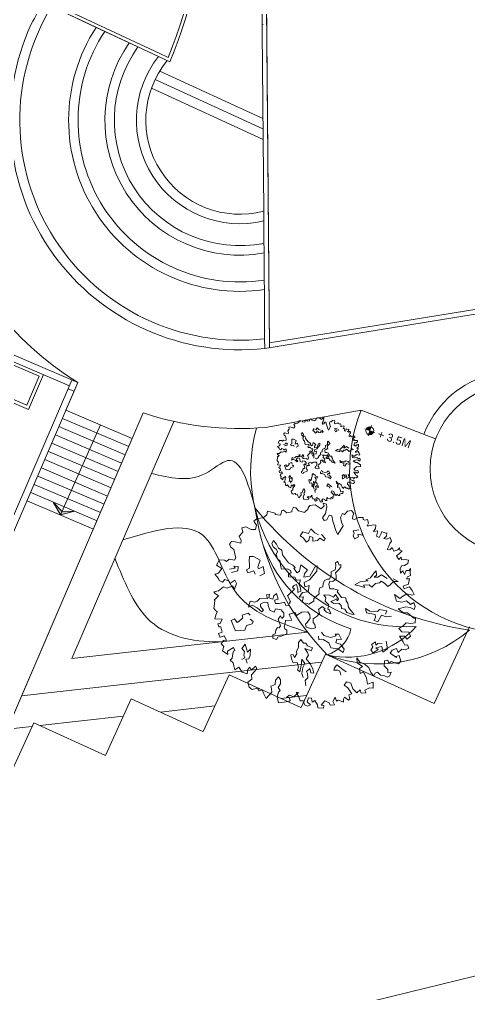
# Model space of a CAD drawing. Header units: metres. Extents: x -48 to 2360, y -1392 to 453.
# Drawn here: x 727.31 to 741.59, y -1335.71 to -1304.75 of the extents above; entities that cross this region are included whole.
import ezdxf
from ezdxf.enums import TextEntityAlignment as Align

# ---------------------------------------------------------------- set-up
doc = ezdxf.new("R2010")
doc.units = ezdxf.units.M
doc.layers.get('0').update_dxf_attribs({"color": 200})
for name, color, linetype, lineweight in [('corte3', 215, 'Continuous', 5), ('ESTRUC', 9, 'Continuous', 18), ('MUROS', 31, 'Continuous', 9), ('TODO', 210, 'Continuous', 5)]:
    doc.layers.add(name, color=color, linetype=linetype, lineweight=lineweight)
for name, color, linetype, lineweight, transparency in [('JARDINERAS', 93, 'Continuous', 5, 0.4), ('MUEBLES', 223, 'Continuous', 5, 0.3), ('SUELO', 231, 'Continuous', 5, 0.2)]:
    doc.layers.add(name, color=color, linetype=linetype, lineweight=lineweight, transparency=transparency)
doc.layers.add('Vegetación-h', color=7, linetype='Continuous', lineweight=5, true_color=0x5f7f00, transparency=0.5)
doc.layers.get('ESTRUC').off()
doc.styles.get("Standard").update_dxf_attribs({"font": 'arial.ttf'})

# ---------------------------------------------------------------- blocks, each defined once
blk = doc.blocks.new('arb29')
at = {"layer": 'Vegetación-h', "linetype": 'Continuous'}
for points in [[(1.833, -0.001), (1.929, -0.073), (1.976, -0.118), (2.022, -0.099), (2.061, -0.145), (2.008, -0.196), (1.95, -0.203), (1.91, -0.281), (1.857, -0.222), (1.793, -0.275), (1.774, -0.339), (1.91, -0.373), (1.878, -0.373), (1.942, -0.326), (2.001, -0.411), (1.976, -0.47), (1.905, -0.477), (1.846, -0.47), (1.812, -0.517), (1.78, -0.47), (1.727, -0.504), (1.748, -0.587), (1.833, -0.626), (1.852, -0.679), (1.905, -0.653), (1.897, -0.73), (1.865, -0.764), (1.799, -0.751), (1.74, -0.764), (1.676, -0.73), (1.644, -0.764), (1.636, -0.815), (1.565, -0.778), (1.5, -0.706), (1.402, -0.672), (1.317, -0.666), (1.245, -0.613), (1.277, -0.698), (1.389, -0.725), (1.349, -0.778), (1.389, -0.855), (1.434, -0.81), (1.525, -0.9), (1.578, -0.991), (1.663, -0.927), (1.695, -1.031), (1.631, -1.044), (1.565, -1.11), (1.597, -1.148), (1.525, -1.182), (1.487, -1.135), (1.447, -1.201), (1.357, -1.161), (1.291, -1.071), (1.206, -1.076), (1.192, -1.148), (1.264, -1.169), (1.37, -1.246), (1.323, -1.286), (1.362, -1.345), (1.349, -1.377), (1.264, -1.35), (1.259, -1.39), (1.277, -1.435), (1.232, -1.435), (1.179, -1.435), (1.155, -1.462), (1.109, -1.403), (1.096, -1.488), (1.141, -1.533), (1.07, -1.566), (1.043, -1.533), (0.958, -1.526), (0.919, -1.619), (0.966, -1.611), (0.977, -1.658), (0.881, -1.683), (0.854, -1.637), (0.783, -1.579), (0.75, -1.619), (0.716, -1.56), (0.665, -1.566), (0.665, -1.645), (0.737, -1.677), (0.698, -1.717), (0.639, -1.709), (0.599, -1.651), (0.541, -1.67), (0.495, -1.611), (0.424, -1.552), (0.463, -1.539), (0.41, -1.637), (0.32, -1.637), (0.293, -1.69), (0.339, -1.677), (0.371, -1.722), (0.352, -1.749), (0.189, -1.826), (0.131, -1.741), (0.123, -1.651), (0.144, -1.611), (0.091, -1.573), (0.11, -1.494), (0.085, -1.43), (0.038, -1.39), (0.006, -1.462), (0.025, -1.539), (-0.039, -1.592), (-0.013, -1.632), (0.014, -1.69), (-0.047, -1.826), (-0.111, -1.762), (-0.164, -1.704), (-0.209, -1.741), (-0.255, -1.704), (-0.332, -1.755), (-0.398, -1.736), (-0.451, -1.658), (-0.398, -1.586), (-0.43, -1.515), (-0.398, -1.435), (-0.379, -1.377), (-0.417, -1.345), (-0.462, -1.435), (-0.502, -1.396), (-0.523, -1.443), (-0.51, -1.526), (-0.6, -1.526), (-0.691, -1.462), (-0.744, -1.526), (-0.783, -1.467), (-0.808, -1.416), (-0.874, -1.39), (-0.855, -1.35), (-0.867, -1.265), (-0.874, -1.22), (-0.855, -1.201), (-0.893, -1.156), (-0.972, -1.254), (-0.946, -1.312), (-1.063, -1.278), (-1.063, -1.201), (-1.122, -1.169), (-1.103, -1.097), (-1.057, -1.076), (-1.116, -1.018), (-1.18, -1.063), (-1.188, -1.063), (-1.225, -1.012), (-1.174, -0.967), (-1.225, -0.887), (-1.265, -0.895), (-1.297, -0.855), (-1.259, -0.836), (-1.252, -0.751), (-1.377, -0.783), (-1.377, -0.719), (-1.377, -0.653), (-1.414, -0.64), (-1.454, -0.613), (-1.462, -0.581), (-1.48, -0.477), (-1.499, -0.464), (-1.486, -0.451), (-1.448, -0.379), (-1.52, -0.36), (-1.552, -0.334), (-1.48, -0.294), (-1.414, -0.196), (-1.35, -0.196), (-1.265, -0.124), (-1.22, -0.171), (-1.22, -0.065), (-1.265, -0.014), (-1.331, -0.105), (-1.356, -0.065), (-1.435, -0.065), (-1.462, -0.124), (-1.526, -0.112), (-1.552, -0.086), (-1.637, -0.033), (-1.579, 0.007), (-1.552, 0.103), (-1.664, 0.129), (-1.643, 0.233), (-1.558, 0.26), (-1.513, 0.247), (-1.486, 0.305), (-1.39, 0.318), (-1.377, 0.364), (-1.403, 0.403), (-1.462, 0.494), (-1.526, 0.515), (-1.565, 0.56), (-1.545, 0.613), (-1.486, 0.632), (-1.382, 0.638), (-1.39, 0.691), (-1.448, 0.749), (-1.414, 0.84), (-1.454, 0.906), (-1.395, 0.946), (-1.284, 0.933), (-1.212, 0.957), (-1.225, 1.037), (-1.292, 1.088), (-1.252, 1.154), (-1.154, 1.199), (-1.108, 1.271), (-1.122, 1.337), (-0.978, 1.35), (-0.972, 1.324), (-0.874, 1.343), (-0.874, 1.382), (-0.88, 1.433), (-0.861, 1.447), (-0.855, 1.447), (-0.783, 1.422), (-0.704, 1.467), (-0.712, 1.492), (-0.704, 1.558), (-0.664, 1.558), (-0.6, 1.526), (-0.483, 1.532), (-0.483, 1.552), (-0.451, 1.598), (-0.457, 1.63), (-0.438, 1.683), (-0.353, 1.721), (-0.228, 1.688), (-0.196, 1.76), (-0.228, 1.8), (-0.17, 1.8), (-0.143, 1.755), (-0.13, 1.636), (-0.151, 1.545), (-0.111, 1.513), (-0.071, 1.539), (-0.058, 1.63), (-0.007, 1.636), (0.038, 1.552), (0.157, 1.396), (0.203, 1.356), (0.24, 1.532), (0.189, 1.585), (0.15, 1.656), (0.157, 1.734), (0.195, 1.728)], [(0.195, 1.728), (0.227, 1.806), (0.293, 1.838), (0.346, 1.8), (0.346, 1.755), (0.359, 1.702), (0.392, 1.702), (0.45, 1.76), (0.528, 1.787), (0.541, 1.755), (0.573, 1.755), (0.613, 1.779), (0.652, 1.728), (0.645, 1.675), (0.671, 1.683), (0.743, 1.728), (0.788, 1.734), (0.801, 1.675), (0.783, 1.611), (0.854, 1.649), (0.86, 1.552), (0.913, 1.545), (0.926, 1.611), (0.926, 1.662), (0.998, 1.656), (1.017, 1.67), (1.03, 1.611), (0.998, 1.558), (1.049, 1.558), (1.102, 1.611), (1.141, 1.558), (1.128, 1.505), (1.128, 1.454), (1.121, 1.388), (1.168, 1.401), (1.192, 1.454), (1.24, 1.401), (1.298, 1.447), (1.317, 1.492), (1.336, 1.454), (1.381, 1.454), (1.349, 1.396), (1.317, 1.337), (1.376, 1.29), (1.402, 1.343), (1.421, 1.297), (1.48, 1.324), (1.538, 1.337), (1.551, 1.278), (1.506, 1.225), (1.453, 1.199), (1.453, 1.14), (1.48, 1.069), (1.506, 1.122), (1.559, 1.069), (1.559, 1.148), (1.61, 1.167), (1.623, 1.207), (1.644, 1.135), (1.663, 1.088), (1.623, 1.05), (1.617, 1.01), (1.668, 1.029), (1.676, 0.965), (1.676, 0.925), (1.636, 0.899), (1.604, 0.866), (1.636, 0.827), (1.676, 0.866), (1.716, 0.893), (1.78, 0.848), (1.838, 0.789), (1.812, 0.768), (1.708, 0.755), (1.655, 0.696), (1.617, 0.638), (1.506, 0.677), (1.578, 0.574), (1.676, 0.592), (1.748, 0.638), (1.833, 0.6), (1.878, 0.651), (1.923, 0.592), (1.923, 0.534), (1.846, 0.547), (1.767, 0.534), (1.65, 0.456), (1.767, 0.417), (1.833, 0.443), (1.969, 0.39), (2.001, 0.398), (2.022, 0.318), (1.95, 0.281), (1.865, 0.267), (1.838, 0.196), (1.78, 0.129), (1.846, 0.09), (1.969, 0.124), (2.022, 0.065), (1.982, -0.001), (1.918, 0.031), (1.833, -0.001)], [(0.528, 1.559), (0.437, 1.507), (0.469, 1.475), (0.469, 1.422), (0.508, 1.382), (0.561, 1.435), (0.535, 1.475), (0.619, 1.487), (0.6, 1.52)], [(-0.124, 1.233), (-0.195, 1.246), (-0.286, 1.291), (-0.3, 1.2), (-0.404, 1.194), (-0.424, 1.115), (-0.365, 1.096), (-0.281, 1.044), (-0.254, 1.089), (-0.261, 1.161), (-0.202, 1.155), (-0.182, 1.096), (-0.104, 1.135), (-0.078, 1.187), (0.007, 1.167), (0.013, 1.214), (-0.072, 1.259)], [(0.059, 0.013), (0.118, 0.013), (0.189, 0.091), (0.17, 0.137), (0.202, 0.189), (0.235, 0.248), (0.215, 0.28), (0.209, 0.352), (0.254, 0.384), (0.241, 0.436), (0.248, 0.502), (0.287, 0.541), (0.32, 0.554), (0.326, 0.626), (0.306, 0.685), (0.365, 0.744), (0.352, 0.815), (0.326, 0.861), (0.352, 0.894), (0.372, 0.887), (0.404, 0.848), (0.424, 0.867), (0.444, 0.822), (0.424, 0.769), (0.385, 0.697), (0.411, 0.652), (0.431, 0.6), (0.392, 0.535), (0.34, 0.522), (0.34, 0.463), (0.385, 0.391), (0.451, 0.418), (0.535, 0.418), (0.528, 0.384), (0.574, 0.359), (0.633, 0.313), (0.705, 0.332), (0.73, 0.286), (0.769, 0.254), (0.809, 0.189), (0.946, 0.104), (0.9, 0.091), (0.809, 0.091), (0.757, 0.137), (0.698, 0.13), (0.672, 0.175), (0.619, 0.202), (0.535, 0.17), (0.476, 0.182), (0.515, 0.215), (0.555, 0.261), (0.58, 0.234), (0.594, 0.268), (0.515, 0.332), (0.496, 0.274), (0.417, 0.286), (0.32, 0.254), (0.372, 0.215), (0.378, 0.157), (0.463, 0.118), (0.469, 0.046), (0.503, 0.032), (0.548, -0.02), (0.463, -0.02), (0.404, 0.007), (0.424, 0.026), (0.359, 0.052), (0.313, -0.02), (0.352, -0.079), (0.333, -0.144), (0.281, -0.209), (0.3, -0.274), (0.34, -0.294), (0.372, -0.346), (0.313, -0.385), (0.209, -0.392), (0.183, -0.346), (0.202, -0.306), (0.222, -0.215), (0.202, -0.163), (0.15, -0.124), (0.052, -0.163), (0.027, -0.19), (-0.02, -0.249), (-0.059, -0.209), (-0.15, -0.274), (-0.118, -0.313), (-0.072, -0.359), (-0.176, -0.399), (-0.163, -0.451), (-0.163, -0.515), (-0.137, -0.542), (-0.098, -0.555), (-0.078, -0.62), (-0.143, -0.678), (-0.209, -0.724), (-0.215, -0.771), (-0.286, -0.771), (-0.306, -0.718), (-0.274, -0.685), (-0.281, -0.62), (-0.267, -0.567), (-0.241, -0.562), (-0.229, -0.522), (-0.261, -0.476), (-0.306, -0.418), (-0.286, -0.353), (-0.248, -0.385), (-0.229, -0.346), (-0.248, -0.288), (-0.313, -0.249), (-0.411, -0.261), (-0.417, -0.326), (-0.502, -0.32), (-0.554, -0.249), (-0.58, -0.202), (-0.646, -0.215), (-0.691, -0.268), (-0.678, -0.313), (-0.606, -0.353), (-0.626, -0.392), (-0.73, -0.353), (-0.828, -0.34), (-0.88, -0.392), (-0.887, -0.281), (-0.808, -0.274), (-0.763, -0.242), (-0.737, -0.177), (-0.606, -0.138), (-0.646, -0.079), (-0.599, -0.052), (-0.587, -0.118), (-0.515, -0.118), (-0.515, -0.052), (-0.483, 0), (-0.424, -0.085), (-0.483, -0.124), (-0.443, -0.17), (-0.385, -0.15), (-0.3, -0.098), (-0.261, -0.144), (-0.215, -0.124), (-0.209, -0.085), (-0.202, -0.052), (-0.286, 0.026), (-0.261, 0.078), (-0.209, 0.182), (-0.254, 0.195), (-0.241, 0.241), (-0.202, 0.268), (-0.156, 0.202), (-0.13, 0.143), (-0.091, 0.182), (-0.111, 0.234), (-0.156, 0.286), (-0.163, 0.372), (-0.229, 0.345), (-0.274, 0.384), (-0.378, 0.352), (-0.397, 0.391), (-0.365, 0.443), (-0.385, 0.47), (-0.443, 0.483), (-0.542, 0.443), (-0.58, 0.495), (-0.613, 0.567), (-0.672, 0.593), (-0.717, 0.658), (-0.717, 0.717), (-0.75, 0.75), (-0.815, 0.769), (-0.855, 0.815), (-0.848, 0.874), (-0.776, 0.835), (-0.717, 0.776), (-0.652, 0.763), (-0.613, 0.685), (-0.463, 0.587), (-0.378, 0.574), (-0.326, 0.547), (-0.339, 0.522), (-0.261, 0.47), (-0.229, 0.515), (-0.241, 0.626), (-0.104, 0.581), (-0.13, 0.495), (-0.118, 0.436), (-0.026, 0.489), (0.007, 0.672), (0.039, 0.704), (0.065, 0.613), (-0.007, 0.424), (-0.084, 0.352), (-0.046, 0.28), (0.02, 0.326), (0.039, 0.215), (-0.052, 0.17), (-0.084, 0.071), (-0.013, 0.104), (-0.007, 0.039), (0, 0)], [(1.291, 0.901), (1.174, 0.933), (1.122, 0.867), (1.063, 0.848), (1.089, 0.894), (1.057, 0.965), (1.037, 0.919), (1.004, 0.815), (0.939, 0.756), (0.985, 0.75), (0.855, 0.685), (0.782, 0.606), (0.861, 0.613), (0.966, 0.62), (0.932, 0.652), (1.024, 0.692), (1.082, 0.665), (1.122, 0.75), (1.187, 0.783), (1.206, 0.822), (1.272, 0.808), (1.35, 0.769), (1.376, 0.815), (1.415, 0.887), (1.494, 0.913), (1.39, 0.933)], [(-0.87, 0.204), (-0.804, 0.27), (-0.87, 0.379), (-0.935, 0.314), (-0.956, 0.336), (-0.956, 0.467), (-1.089, 0.488), (-1.154, 0.467), (-1.132, 0.379), (-1.11, 0.336), (-1.089, 0.27), (-1.132, 0.226), (-1.089, 0.183), (-1.001, 0.248), (-0.956, 0.204)], [(1.472, 0.291), (1.472, 0.357), (1.341, 0.336), (1.319, 0.291), (1.188, 0.248), (1.1, 0.27), (1.144, 0.204), (1.297, 0.226), (1.319, 0.183), (1.319, 0.117), (1.384, 0.117), (1.407, 0.248), (1.494, 0.248), (1.582, 0.291)], [(-1.422, 0.137), (-1.331, 0.189), (-1.363, 0.215), (-1.291, 0.234), (-1.272, 0.157), (-1.363, 0.091)], [(1.585, -0.229), (1.513, -0.249), (1.487, -0.288), (1.461, -0.235), (1.408, -0.301), (1.447, -0.333), (1.435, -0.399), (1.487, -0.431), (1.553, -0.346), (1.501, -0.333), (1.598, -0.274), (1.644, -0.365), (1.709, -0.281), (1.637, -0.163)], [(0.496, -0.385), (0.555, -0.431), (0.685, -0.424), (0.764, -0.365), (0.737, -0.34), (0.802, -0.32), (0.874, -0.392), (0.796, -0.418), (0.802, -0.483), (0.887, -0.476), (0.978, -0.542), (0.978, -0.601), (0.868, -0.574), (0.744, -0.594), (0.685, -0.522), (0.567, -0.503), (0.496, -0.529), (0.469, -0.47)], [(-0.804, -0.519), (-0.848, -0.496), (-0.935, -0.562), (-0.913, -0.605), (-0.956, -0.693), (-0.979, -0.715), (-1.044, -0.671), (-1.089, -0.715), (-0.956, -0.869), (-0.804, -0.803), (-0.804, -0.715), (-0.717, -0.65), (-0.717, -0.605), (-0.782, -0.584)], [(0.548, -1.384), (0.508, -1.298), (0.535, -1.234), (0.503, -1.168), (0.476, -1.136), (0.515, -1.064), (0.555, -1.136), (0.607, -1.123), (0.567, -1.064), (0.503, -0.992), (0.398, -0.927), (0.411, -0.848), (0.378, -0.809), (0.313, -0.757), (0.431, -0.764), (0.437, -0.705), (0.34, -0.698), (0.3, -0.66), (0.261, -0.678), (0.195, -0.633), (0.17, -0.698), (0.202, -0.776), (0.189, -0.855), (0.209, -0.894), (0.195, -0.973), (0.15, -0.927), (0.111, -0.946), (0.15, -1.012), (0.202, -1.07), (0.267, -1.037), (0.313, -1.109), (0.313, -1.161), (0.365, -1.181), (0.352, -1.064), (0.326, -0.953), (0.398, -1.012), (0.392, -1.089), (0.411, -1.2), (0.456, -1.259)], [(1.144, -0.912), (1.078, -0.89), (0.947, -0.846), (0.926, -0.912), (0.926, -0.956), (0.991, -0.934), (1.034, -0.934), (1.078, -1)], [(-0.685, -1.311), (-0.646, -1.266), (-0.678, -1.227), (-0.685, -1.161), (-0.744, -1.129), (-0.717, -1.037), (-0.665, -1.103), (-0.633, -1.155), (-0.599, -1.089), (-0.567, -1.188), (-0.567, -1.259), (-0.619, -1.286), (-0.574, -1.345)]]:
    blk.add_lwpolyline(points, dxfattribs=at)
blk = doc.blocks.new('S-Nivel Planta')
at = {"ltscale": 0.5}
h = blk.add_hatch(color=256, dxfattribs=at)
h.paths.add_polyline_path([(-0.06, 0), (0, 0), (0, 0.06, 0.414214)])
h.paths.add_polyline_path([(0, -0.06, 0.414214), (0.06, 0), (0, 0)])
for p, q in [((0.08, 0), (-0.08, 0)), ((0, 0.08), (0, -0.08))]:
    blk.add_line(p, q, dxfattribs=at)
blk.add_circle((0, 0), 0.06, dxfattribs=at)
blk.add_attdef('NIVEL_PLANTA', text='', height=0.12).set_placement((0.13, 0), align=Align.MIDDLE_LEFT)

msp = doc.modelspace()

# ---------------------------------------------------------------- hatches: boundary and pattern name
at = {"layer": 'corte3', "ltscale": 7, "transparency": 33554585}
h = msp.add_hatch(color=256, dxfattribs=at)
h.dxf.hatch_style = 1
h.paths.add_polyline_path([(728.611, -1320.482), (728.376, -1320.073), (728.661, -1320.37)])
h.paths.add_polyline_path([(728.611, -1320.482), (728.661, -1320.37), (729.068, -1320.368)])

# ---------------------------------------------------------------- linework, layer by layer
for points in [[(728.611, -1320.482), (729.883, -1317.624), (729.883, -1317.624)], [(728.611, -1320.482), (728.376, -1320.073)], [(728.376, -1320.073), (728.661, -1320.37)], [(728.611, -1320.482), (729.068, -1320.368)], [(729.068, -1320.368), (728.661, -1320.37)]]:
    msp.add_lwpolyline(points, dxfattribs=at)
at = {"layer": 'JARDINERAS', "ltscale": 0.05, "transparency": 33554585}
for p, q in [((736.892, -1325.16), (727.373, -1326.233)), ((730.603, -1326.875), (727.961, -1327.173))]:
    msp.add_line(p, q, dxfattribs=at)
at = {"layer": 'JARDINERAS', "ltscale": 0.05, "transparency": 33554585, "flags": 128}
for points in [[(734.836, -1317.723, 0.51811), (739.893, -1324.03, -0.272076), (737.073, -1324.927, -0.159668)], [(735.039, -1321.446, 0.233101), (737.829, -1324.103, -0.272076), (737.073, -1324.927, -0.122589)]]:
    msp.add_lwpolyline(points, format="xyb", dxfattribs=at)
at = {"layer": 'JARDINERAS', "ltscale": 0.05, "transparency": 33554585}
for centre, radius, start, end in [((743.214, -1313.38), 10.883, 219.2207, 261.3929), ((743.089, -1319.08), 8.389, 188.092, 224.1824)]:
    msp.add_arc(centre, radius, start, end, dxfattribs=at)
for points in [[(734.783, -1320.261), (733.916, -1318.759), (733.214, -1319.165), (731.496, -1319.165)], [(736.445, -1324.204), (734.119, -1322.862), (733.113, -1321.118), (730.588, -1321.278)]]:
    msp.add_spline(points, degree=3, dxfattribs=at)
msp.add_open_spline([(733.678, -1324.516), (732.74, -1324.517), (731.264, -1324.184), (730.625, -1322.578), (730.339, -1321.86)], degree=3, knots=[2.431492, 2.431492, 2.431492, 2.431492, 5.100481, 7.259658, 7.259658, 7.259658, 7.259658], dxfattribs=at)
at = {"layer": 'MUEBLES', "transparency": 33554585}
msp.add_lwpolyline([(722.556, -1313.659), (722.082, -1314.761), (727.595, -1317.129), (728.069, -1316.026)], dxfattribs=at)
msp.add_lwpolyline([(722.608, -1313.79), (722.213, -1314.709), (727.543, -1316.997), (727.937, -1316.078)], close=True, dxfattribs=at)
at = {"layer": 'MUROS', "transparency": 33554687}
for points in [[(725.565, -1286.632, -0.375049), (732.079, -1306.092), (731.718, -1305.923), (728.046, -1304.2, 0.381591), (723.997, -1290.281), (725.565, -1286.632)], [(746.829, -1313.276), (735.098, -1315.195, -0.583991), (727.691, -1304.879, 0.017602), (728.046, -1304.2)], [(735.082, -1313.326, -0.643906), (729.741, -1304.996)], [(735.079, -1313.023, -0.649545), (730.015, -1305.124)]]:
    msp.add_lwpolyline(points, format="xyb", dxfattribs=at)
msp.add_lwpolyline([(725.612, -1286.776, -0.371046), (732.027, -1305.957), (731.76, -1305.832), (728.179, -1304.152, 0.376732), (724.122, -1290.242)], format="xyb", close=True, dxfattribs=at)
at = {"layer": 'MUROS', "ltscale": 7, "transparency": 33554687}
for points in [[(735.06, -1310.835), (734.939, -1297.082)], [(729.741, -1304.996), (731.071, -1305.619)], [(735.079, -1313.023), (735.06, -1310.835)], [(735.079, -1313.023), (735.082, -1313.326)], [(735.08, -1314.889), (735.098, -1315.195)], [(740.515, -1318.066), (738.149, -1317.156)]]:
    msp.add_lwpolyline(points, dxfattribs=at)
msp.add_lwpolyline([(735.082, -1313.326, -0.643906), (729.741, -1304.996)], format="xyb", dxfattribs=at)
at = {"layer": 'MUROS', "transparency": 33554687}
msp.add_circle((743.042, -1319.022), 2.702, dxfattribs=at)
msp.add_arc((743.042, -1319.022), 3.102, 56.6088, 159.2501, dxfattribs=at)
at = {"layer": 'MUROS', "ltscale": 7, "transparency": 33554687}
msp.add_arc((742.973, -1319.063), 5.188, 158.4222, 263.2515, dxfattribs=at)
at = {"layer": 'SUELO', "transparency": 33554585}
msp.add_line((731.233, -1317.243), (725.737, -1330.043), dxfattribs=at)
at = {"layer": 'SUELO', "ltscale": 0.05, "transparency": 33554585}
for p, q in [((732.206, -1317.51), (728.97, -1325.047)), ((736.445, -1324.204), (728.97, -1325.047)), ((736.408, -1326.221), (735.607, -1326.311)), ((733.512, -1326.547), (731.785, -1326.742))]:
    msp.add_line(p, q, dxfattribs=at)
at = {"layer": 'SUELO', "ltscale": 7, "transparency": 33554585}
for p, q in [((733.962, -1325.561), (733.143, -1327.356)), ((736.236, -1326.598), (733.962, -1325.561)), ((730.036, -1328.119), (730.857, -1326.319)), ((733.132, -1327.356), (730.857, -1326.319)), ((730.036, -1328.119), (727.762, -1327.082))]:
    msp.add_line(p, q, dxfattribs=at)
for points in [[(728.784, -1317.156), (729.158, -1316.276), (715.375, -1310.358), (709.852, -1323.222), (725.737, -1330.043), (730.886, -1318.05)], [(736.248, -1326.598), (737.021, -1324.903), (740.468, -1326.475), (741.592, -1324.036)]]:
    msp.add_lwpolyline(points, dxfattribs=at)
at = {"layer": 'SUELO', "ltscale": 0.05, "transparency": 33554585}
msp.add_arc((738.66, -1320.694), 4.521, 249.4544, 310.3358, dxfattribs=at)
at = {"layer": 'TODO', "ltscale": 0.05, "transparency": 33554585}
for p, q in [((735.247, -1315.17), (735.089, -1297.085)), ((735.034, -1307.892), (731.759, -1306.386)), ((735.037, -1308.224), (731.615, -1306.65)), ((735.039, -1308.555), (731.498, -1306.927)), ((754.469, -1311.875), (735.247, -1315.018)), ((727.707, -1327.202), (726.918, -1327.29))]:
    msp.add_line(p, q, dxfattribs=at)
at = {"layer": 'TODO', "transparency": 33554585}
for p, q in [((728.316, -1304.327), (729.741, -1304.996)), ((730.015, -1305.124), (730.795, -1305.49)), ((731.071, -1305.619), (731.718, -1305.923)), ((729.158, -1316.276), (723.635, -1329.14)), ((727.12, -1320.516), (728.975, -1316.197)), ((730.887, -1318.051), (728.784, -1317.156)), ((730.776, -1318.313), (728.672, -1317.418)), ((728.672, -1317.418), (730.776, -1318.313)), ((730.553, -1318.836), (728.45, -1317.941)), ((728.45, -1317.941), (730.553, -1318.836)), ((730.664, -1318.574), (728.561, -1317.679)), ((728.561, -1317.679), (730.664, -1318.574)), ((730.442, -1319.098), (728.338, -1318.203)), ((728.338, -1318.203), (730.442, -1319.098)), ((730.331, -1319.359), (728.227, -1318.465)), ((728.227, -1318.465), (730.331, -1319.359)), ((730.219, -1319.621), (728.116, -1318.726)), ((728.116, -1318.726), (730.219, -1319.621)), ((730.108, -1319.883), (728.005, -1318.988)), ((728.005, -1318.988), (730.108, -1319.883)), ((729.885, -1320.406), (727.782, -1319.511)), ((727.782, -1319.511), (729.885, -1320.406)), ((729.997, -1320.145), (727.893, -1319.25)), ((727.893, -1319.25), (729.997, -1320.145)), ((729.774, -1320.668), (727.671, -1319.773)), ((727.671, -1319.773), (729.774, -1320.668)), ((729.663, -1320.93), (727.559, -1320.035))]:
    msp.add_line(p, q, dxfattribs=at)
at = {"layer": 'TODO', "ltscale": 7, "transparency": 33554585}
for p, q in [((728.316, -1304.327), (729.741, -1304.996)), ((728.784, -1317.156), (730.887, -1318.051)), ((727.762, -1327.082), (725.264, -1332.561)), ((704.861, -1344.128), (755.95, -1331.67))]:
    msp.add_line(p, q, dxfattribs=at)
for points in [[(736.519, -1261.291), (736.519, -1261.291), (735.089, -1297.085), (735.247, -1315.17)], [(735.082, -1313.326), (735.08, -1314.889)]]:
    msp.add_lwpolyline(points, dxfattribs=at)
at = {"layer": 'TODO', "transparency": 33554585}
for points in [[(729.158, -1316.276, -0.383113), (725.472, -1303.723, 0.020012), (725.787, -1303.126, 0.020012)], [(735.08, -1314.889, -0.622082), (728.328, -1304.332, -0.613986)], [(735.008, -1304.892, -0.003012), (735.044, -1304.901)], [(735.072, -1312.163, -0.67011), (730.795, -1305.49)], [(735.069, -1311.858, -0.679628), (731.071, -1305.619)], [(735.063, -1311.143, -0.709283), (731.718, -1305.923)], [(735.06, -1310.835, -0.726755), (731.997, -1306.054, -0.713571)], [(738.147, -1317.159), (735.12, -1317.704, -0.100978), (731.233, -1317.243)]]:
    msp.add_lwpolyline(points, format="xyb", dxfattribs=at)
for points in [[(715.375, -1310.358), (729.158, -1316.276)], [(728.896, -1316.381), (724.577, -1314.527)], [(728.856, -1316.473), (729.04, -1316.552)]]:
    msp.add_lwpolyline(points, dxfattribs=at)
at = {"layer": 'TODO', "ltscale": 0.05, "transparency": 33554585}
msp.add_lwpolyline([(735.082, -1313.326), (735.08, -1314.889)], dxfattribs=at)
at = {"layer": 'TODO', "transparency": 33554585}
msp.add_arc((743.042, -1319.022), 5.238, 159.171, 159.6629, dxfattribs=at)

# ---------------------------------------------------------------- block references
at = {"layer": 'corte3', "transparency": 33554585, "xscale": 2.117906149620211, "yscale": 2.117906149620211, "zscale": 2.117906149620211, "rotation": 341.0245459803515}
msp.add_blockref('S-Nivel Planta', (738.427, -1317.807), dxfattribs=at).add_auto_attribs({'NIVEL_PLANTA': '+ 3.5M'})
at = {"layer": 'ESTRUC', "transparency": 33554687, "rotation": 340.8517009809033}
for p, xscale, yscale, zscale in [((736.646, -1318.679), 0.7358080969932256, 0.7358080969932256, 0.7358080969932256), ((736.282, -1323.265), 1.780749423520142, 1.780749423520142, 1.780749423520142)]:
    msp.add_blockref('arb29', p, dxfattribs=dict(at, xscale=xscale, yscale=yscale, zscale=zscale))

doc.saveas('drawing.dxf')
